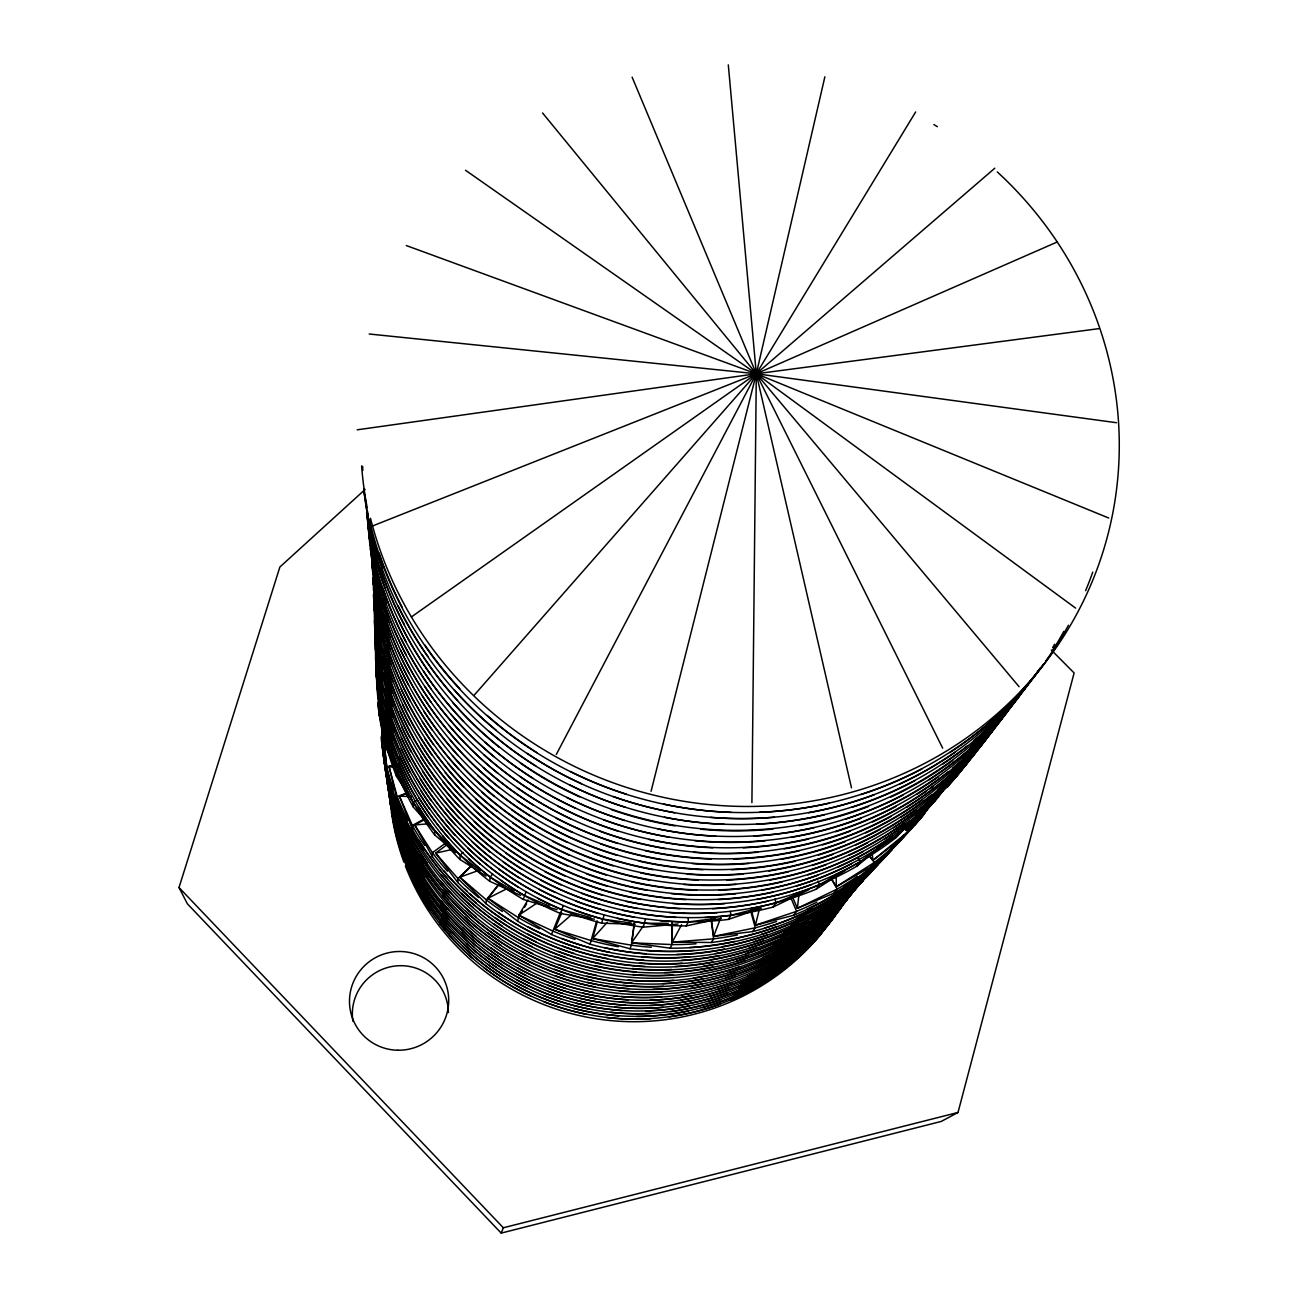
<?xml version="1.0" encoding="UTF-8"?>
<svg xmlns="http://www.w3.org/2000/svg" width="1298" height="1298" viewBox="0 0 1298 1298"><rect width="100%" height="100%" fill="white"/><g stroke="black" fill="none" stroke-linecap="round" stroke-linejoin="round"><path stroke-width="1.5" d="M672.007 922.7L671.975 944.571L670.092 948.173L631.574 942.786L634.3 922.748M672.315 924.419L672.283 942.153L711.401 942.494A295.798 289.211 17.6 0 0 881.212 861.093M751.915 802.635L756.312 373.759L728.308 64.9M385.328 765.398A269.822 264.824 17.2 0 1 381.628 741.71L382.164 720.406M826.777 912.802A280.076 274.478 17.3 0 1 457.821 882.543L457.983 878.6L435.609 853.159L446.885 844.82M381.904 720.877L381.628 741.71M486.117 876.036L459.963 859.487L460.141 855.155L463.013 852.397M805.068 925.75A282.218 276.49 17.4 0 1 486.004 903.7L486.377 899.887L498.675 884.36M520.628 895.425L489.735 881.31L490.157 877.124L492.64 873.976M799.016 894.257L797.361 908.324L833.965 893.202A303.083 296.009 17.8 0 0 869.141 869.352M645.463 919.276L643.208 927.178A305.598 298.329 17.8 0 1 384.338 699.817M634.365 923.689L631.477 945.187L629.919 948.757L592.667 938.551L597.437 921.126M830.72 907.675A284.408 278.535 17.4 0 1 517.756 921.337L518.389 917.637L522.461 910.774M556.988 909.72L523.256 899.417L526.031 891.872M824.879 76.793L756.312 373.759L651.077 791.261M527.978 899.903L518.811 915.171L551.52 934.495L560.379 912.429M759.768 907.643L755.404 925.231L793.613 915.268A300.617 293.705 17.7 0 0 887.394 854.279M594.419 919.195L560.541 913.532L563.105 905.923M365.144 489.427L279.881 567.015L179.01 887.54L187.383 903.814L501.19 1233.1L941.228 1121.44L958.005 1112.467L1074.111 672.964L1051.315 649.99M604.024 915.398L601.607 923.17L635.274 924.322M596.642 921.109L590.038 944.198L554.717 929.287L561.742 912.802M720.779 917.735L713.624 936.377L752.645 931.591A298.199 291.45 17.7 0 0 856.631 881.456M501.19 1233.1L503.332 1227.778L958.005 1112.467M556.307 754.446L756.312 373.759L915.658 111.969M681.58 924.663L672.283 942.153L713.64 938.827A298.199 291.45 17.6 0 0 737.507 934.917M377.442 658.67A308.145 300.698 17.8 0 0 686.139 925.928L688.264 921.953L688.232 917.913M952.927 780.52A330.146 321.044 18.1 0 0 968.162 761.764L972.088 754.755M524.506 907.351L526.55 903.911M966.475 762.283L969.509 757.188M711.401 942.494L713.64 938.827L711.012 918.952M384.289 688.654A310.725 303.099 17.9 0 0 728.405 919.406L730.92 915.35L730.385 911.423M752.645 931.591L755.241 927.794A300.617 293.705 17.7 0 0 776.561 921.434M376.809 643.873A313.37 305.549 17.9 0 0 773.121 907.042L776.026 902.84L805.198 890.817M643.143 926.253L631.574 942.786L671.975 944.571A295.798 289.211 17.6 0 0 696.036 943.808M793.613 915.268L796.566 911.326A303.083 296.009 17.7 0 0 816.929 902.142M947.459 784.008L931.007 805.214A324.354 315.706 18 0 1 908.989 825.431M383.218 673.045A316.047 308.015 17.9 0 0 816.199 889.162L819.509 884.765L845.193 869.887M931.007 805.214L948.822 781.948M499.016 884.392L488.048 898.248L517.756 921.337M833.965 893.202L837.275 889.049A305.598 298.345 17.8 0 0 857.426 876.312M376.436 631.445A318.773 310.547 18 0 0 856.648 866.334L860.347 861.726L880.79 845.955M831.255 878.259L836.269 886.745L870.666 866.869L874.317 862.456A308.145 300.698 17.8 0 0 895.588 844.398M381.969 656.593A321.531 313.094 18 0 0 895.312 838.184L916.193 816.296M869.319 855.593L873.002 860.282L904.56 835.961L908.519 831.255A310.741 303.115 17.9 0 0 924.679 813.538M938.519 796.826L906.036 830.136L938.519 796.826A313.37 305.549 17.9 0 0 943.273 790.401M968.162 761.764L963.44 767.378A327.226 318.334 18 0 1 947.005 787.464M474.451 694.868L756.312 373.759L994.836 168.188M607.334 922.197L592.667 938.551L631.477 945.187A293.445 287.02 17.6 0 0 651.288 947.248M895.312 838.184L920.444 812.207M472.115 864.922L457.983 878.6A282.218 276.49 17.4 0 0 478.767 897.681M471.45 865.977L459.833 877.205L486.004 903.7M571.104 915.074L554.717 929.287L591.255 940.612A291.141 284.846 17.5 0 0 618.319 946.745M856.648 866.334L887.248 841.282M445.49 843.181L432.412 852.705L432.445 856.81A277.967 272.499 17.3 0 0 849.947 894.111M411.385 616.939L756.312 373.759L1057.286 241.963M537.145 902.937L518.811 915.171L552.429 930.877A288.854 282.704 17.5 0 0 575.046 939.46M816.199 889.162L845.647 870.228M416.544 800.428L413.105 802.326L413.299 806.999L433.467 829.763M425.225 819.281L414.727 824.993L432.445 856.81M424.722 818.714L412.358 825.414L412.553 829.682A275.89 270.536 17.3 0 0 823.727 917.199M507.421 888.432L488.048 898.248L518.389 917.637A286.615 280.611 17.4 0 0 539.579 928.897M773.121 907.042L808.93 889.665M371.439 526.404L756.312 373.759L1098.822 328.654M399.979 770.152L396.231 771.612L396.555 776.464L412.569 801.207M408.367 792.429L397.204 796.712L397.512 801.158A273.829 268.605 17.2 0 0 841.136 903.408M408.627 792.624L399.411 796.161L412.553 829.682M478.686 870.423L459.833 877.205L486.377 899.887A284.392 278.535 17.4 0 0 502.407 911.488M728.405 919.406L761.601 908.065M759.427 907.902L730.92 915.35A313.37 305.549 17.9 0 1 704.749 917.524M394.478 764.993L386.788 766.842L387.161 771.466L383.397 736.453L386.788 766.842A273.829 268.589 17.2 0 0 393.456 789.606M394.738 765.203L389.027 766.583L397.512 801.158M452.888 849.281L435.609 853.159L457.821 882.543M686.139 925.928L721.185 918.367M357.177 429.816L756.312 373.759L1116.475 422.71M715.409 918.449L688.264 921.953A310.741 303.115 17.9 0 1 660.163 920.639M385.117 736.469L381.223 736.891A271.801 266.69 17.2 0 0 384.159 756.766M643.208 927.178L678.043 924.03M428.616 823.759L414.727 824.993L432.412 852.705A280.076 274.478 17.3 0 0 447.486 871.234M668.275 923.3L644.96 923.251A308.145 300.698 17.8 0 1 617.442 918.335M411.482 796.631L399.411 796.161L412.358 825.414A277.967 272.483 17.3 0 0 424.689 845.55M369.216 334.008L756.312 373.759L1108.703 518.016M631.136 922.975L602.986 919.227A305.598 298.345 17.8 0 1 574.689 910.174M394.852 767.556L389.027 766.583L397.204 796.712A275.874 270.519 17.3 0 0 407.848 820.45M590.687 917.54L561.563 909.557A303.083 296.009 17.7 0 1 537.907 898.411M406.306 245.549L756.312 373.759L1075.62 608.113M549.703 906.215L523.97 895.344A300.617 293.705 17.7 0 1 500.557 880.174M514.024 891.093L490.157 877.124A298.199 291.45 17.6 0 1 468.643 858.724M465.511 170.265L756.312 373.759L1019.092 686.723M480.211 870.747L460.141 855.155A295.798 289.211 17.6 0 1 442.699 835.896M384.63 730.742A291.141 284.846 17.5 0 0 434.684 834.922L455.841 852.786M932.548 797.183L935.42 799.99A327.226 318.351 18 0 1 911.65 821.666M905.631 828.416L908.519 831.255L873.002 860.282L872.013 852.397M418.605 807.031A293.445 287.02 17.6 0 0 434.652 830.444L453.716 849.655M179.01 887.54L503.332 1227.778M542.548 112.975L756.312 373.759L942.673 748.167M896.918 830.168L899.368 833.284A324.354 315.706 18 0 1 878.146 848.308M869.368 856.128L874.317 862.456L836.269 886.745L836.22 874.868M428.875 823.175L413.105 802.326A291.141 284.846 17.5 0 1 401.309 779.125M858.335 858.335L860.347 861.726A321.547 313.11 18 0 1 835.555 874.609M831.191 878.762L837.275 889.049L797.361 908.324L792.607 897.178M410.817 797.589L396.231 771.612A288.854 282.704 17.5 0 1 388.199 748.589M379.259 713.527A284.408 278.535 17.4 0 0 385.62 746.837L395.16 767.686M817.918 881.066L819.509 884.765A318.773 310.547 18 0 1 793.338 894.29M790.45 896.772L796.566 911.326L755.404 925.231L751.185 909.752M632.126 77.166L756.312 373.759L851.488 787.837M379.065 710.233A286.615 280.611 17.4 0 0 385.198 741.791L395.468 767.28M378.091 703.451A282.218 276.49 17.4 0 0 379.227 715.506L384.63 734.538M774.955 899.011L776.026 902.84A316.047 308.032 17.9 0 1 750.893 908.438M750.487 910.239L755.241 927.794L713.624 936.377L711.531 920.606M377.961 702.413A284.392 278.535 17.4 0 0 378.756 710.266L384.987 734.684M377.507 672.753A282.218 276.49 17.4 0 0 377.329 678.773L378.253 688.037M377.329 678.773L378.27 686.804M378.756 710.266L379.227 715.506M385.198 741.791L385.62 746.837M434.652 830.444L434.684 834.922M352.926 1021.364A48.14 47.669 -32.6 0 1 396.328 965.89A48.14 47.669 -32.6 0 1 448.362 1012.521M997.286 171.92A381.239 367.707 18.1 0 1 932.499 759.168A381.239 367.707 18.1 0 1 370.482 518.259M933.911 124.592A381.239 367.707 18.1 0 1 937.367 126.685M844.706 901.818A264.013 259.34 17.1 0 1 812.613 932.272M804.533 938.47A264.013 259.34 17.1 0 1 398.908 819.265M396.782 813.521A264.013 259.34 17.1 0 1 385.214 768.611M384.597 764.603A264.013 259.34 17.1 0 1 383.77 758.584M381.855 724.365A264.013 259.34 17.1 0 1 381.937 720.39M848.989 896.756A265.928 261.141 17.1 0 1 814.365 929.709M801.564 939.217A265.928 261.141 17.1 0 1 758.389 963.538M735.966 972.332A265.928 261.141 17.1 0 1 691.38 983.332M663.262 986.253A265.928 261.141 17.1 0 1 623.137 985.279M593.105 980.607A265.928 261.141 17.1 0 1 554.522 969.282M526.696 956.999A265.928 261.141 17.1 0 1 487.496 932.548M468.756 917.134A265.928 261.141 17.1 0 1 442.44 889.763M423.391 863.868A265.928 261.141 17.1 0 1 404.408 829M394.933 804.841A265.928 261.141 17.1 0 1 384.516 762.088M867.616 873.992A269.822 264.824 17.2 0 1 865.231 877.156M864.03 878.714A269.822 264.824 17.2 0 1 855.204 889.455M837.161 908.308A269.822 264.824 17.2 0 1 789.07 944.392M785.55 946.42A269.822 264.824 17.2 0 1 387.518 775.231M863.462 879.606A271.801 266.69 17.2 0 1 860.899 882.689M854.538 889.99A271.801 266.69 17.2 0 1 585.804 969.752A271.801 266.69 17.2 0 1 387.275 771.174M920.12 816.702A300.617 293.705 17.7 0 1 910.385 829.292M560.541 913.532A300.617 293.705 17.7 0 1 384.386 710.59M382.504 702.753A300.617 293.705 17.7 0 1 376.826 667.367M920.46 816.864A303.083 296.009 17.7 0 1 914.295 824.668M882.202 858.092A303.083 296.009 17.7 0 1 843.603 887.134M518.535 887.378A303.083 296.009 17.7 0 1 467.799 848.129M455.063 835.214A303.083 296.009 17.7 0 1 421.055 791.066M409.973 772.083A303.083 296.009 17.7 0 1 387.177 716.707M382.504 699.038A303.083 296.009 17.7 0 1 376.144 659.4M892.213 849.687A298.199 291.45 17.7 0 1 866.058 874.041M523.256 899.417A298.199 291.45 17.7 0 1 377.815 680.558M376.128 662.288A298.199 291.45 17.7 0 1 375.917 658.232M375.706 652.148A298.199 291.45 17.7 0 1 375.674 640.092M894.419 846.831A300.617 293.705 17.7 0 1 875.696 864.614M846.945 886.631A300.617 293.705 17.7 0 1 806.756 909.314M480.033 864.127A300.617 293.705 17.7 0 1 443.413 827.004M429.735 809.173A300.617 293.705 17.7 0 1 399.881 756.588M393.083 739.682A300.617 293.705 17.7 0 1 378.253 681.628M375.317 649.763A300.617 293.705 17.7 0 1 375.268 629.903M862.083 880.433A265.928 261.141 17.1 0 1 841.331 905.16M832.667 913.841A265.928 261.141 17.1 0 1 389.643 787.967M385.36 768.546A265.928 261.141 17.1 0 1 382.229 745.084M862.748 879.947A267.859 262.959 17.2 0 1 850.141 895.247M827.491 917.751A267.859 262.959 17.2 0 1 794.052 942.721M769.454 956.464A267.859 262.959 17.2 0 1 728.405 972.543M702.802 978.838A267.859 262.959 17.2 0 1 662.759 983.576M632.191 983.186A267.859 262.959 17.2 0 1 586.826 976.145M565.798 970.141A267.859 262.959 17.2 0 1 521.796 951.223M499.081 937.513A267.859 262.959 17.2 0 1 465.836 911.18M448.735 893.787A267.859 262.959 17.2 0 1 419.887 855.155M409.048 835.766A267.859 262.959 17.2 0 1 391.444 791.277M385.344 765.966A267.859 262.959 17.2 0 1 382.196 744.403M852.04 892.456A273.829 268.589 17.2 0 1 830.282 912.705M807.94 929.4A273.829 268.589 17.2 0 1 769.844 950.671M745.604 960.374A273.829 268.589 17.2 0 1 701.066 971.699M672.948 974.928A273.829 268.589 17.2 0 1 632.775 974.538M600.617 970.012A273.829 268.589 17.2 0 1 554.214 956.415M531.904 946.567A273.829 268.589 17.2 0 1 493.921 923.868M473.202 907.594A273.829 268.589 17.2 0 1 441.028 874.641M423.132 850.336A273.829 268.589 17.2 0 1 403.029 813.765M884.863 855.431A282.218 276.49 17.4 0 1 882.397 858.611M859.341 884.311A282.218 276.49 17.4 0 1 808.508 923.705M885.917 854.392A284.392 278.535 17.4 0 1 882.202 859.016M853.143 889.244A284.392 278.535 17.4 0 1 816.539 916.891M795.528 928.962A284.392 278.535 17.4 0 1 748.995 948.027M719.368 955.49A284.392 278.535 17.4 0 1 681.693 960.293M643.84 960.114A284.392 278.535 17.4 0 1 602.661 954.225M579.427 948.157A284.392 278.535 17.4 0 1 528.091 926.902M869.822 873.278A280.076 274.478 17.3 0 1 865.782 877.773M863.04 880.709A280.076 274.478 17.3 0 1 834.857 906.604M377.799 684.192A280.076 274.478 17.3 0 1 377.896 680.217M860.963 882.916A273.829 268.605 17.2 0 0 863.592 879.849A282.218 276.49 17.4 0 1 843.197 898.557M825.82 911.991A282.218 276.49 17.4 0 1 781.088 937.886M756.848 947.735A282.218 276.49 17.4 0 1 710.282 959.806M682.099 963.181A282.218 276.49 17.4 0 1 639.784 962.986M607.513 958.589A282.218 276.49 17.4 0 1 562.748 946.08M540.163 936.637A282.218 276.49 17.4 0 1 498.189 912.429M910.239 827.783A295.798 289.211 17.6 0 1 902.905 837.21M489.735 881.31A295.798 289.211 17.6 0 1 384.224 719.903M382.375 711.985A295.798 289.211 17.6 0 1 376.323 668.21M376.031 662.175A295.798 289.211 17.6 0 1 375.901 658.135M914.068 823.208A298.199 291.45 17.6 0 1 909.2 829.568M875.89 865.182A298.199 291.45 17.6 0 1 835.896 895.458M813.197 908.373A298.199 291.45 17.6 0 1 764.993 927.908M448.848 838.297A298.199 291.45 17.6 0 1 418.978 797.994M408.967 780.487A298.199 291.45 17.6 0 1 387.21 727.026M382.634 709.633A298.199 291.45 17.6 0 1 376.258 668.389M375.836 662.337A298.199 291.45 17.6 0 1 375.609 658.281M878.308 864.452A288.854 282.721 17.5 0 1 850.287 890.623M842.256 896.918A288.854 282.721 17.5 0 1 590.038 944.198M413.299 806.999A288.854 282.721 17.5 0 1 379 705.382M376.696 679.114A288.854 282.721 17.5 0 1 376.631 659.076M877.61 864.679A291.141 284.846 17.5 0 1 855.707 884.895M834.922 900.601A291.141 284.846 17.5 0 1 791.472 925.133M767.069 934.917A291.141 284.846 17.5 0 1 722.305 946.68M694.041 950.363A291.141 284.846 17.5 0 1 645.998 950.331M392.969 758.632A291.141 284.846 17.5 0 1 378.919 702.77M376.388 677.004A291.141 284.846 17.5 0 1 376.209 651.255M876.767 864.436A277.967 272.499 17.3 0 1 870.536 872.159M847.14 895.831A280.076 274.478 17.3 0 1 808.93 924.565M784.576 938.097A280.076 274.478 17.3 0 1 745.993 953.608M712.943 961.932A280.076 274.478 17.3 0 1 675.333 966.442M645.09 966.41A280.076 274.478 17.3 0 1 595.474 959.303M574.024 953.397A280.076 274.478 17.3 0 1 527.751 934.057M505.084 920.785A280.076 274.478 17.3 0 1 470.168 894.046M467.199 891.337A280.076 274.478 17.3 0 1 464.262 888.595M855.885 888.059A262.147 257.572 17.1 0 1 839.433 907.983M828.205 919.519A262.147 257.572 17.1 0 1 572.661 981.677A262.147 257.572 17.1 0 1 389.822 792.461M386.836 778.67A262.147 257.572 17.1 0 1 383.364 752.986M858.887 884.441A264.013 259.34 17.1 0 1 845.014 901.526M823.565 923.024A264.013 259.34 17.1 0 1 786.28 950.688M768.448 960.65A264.013 259.34 17.1 0 1 725.647 977.865M702.396 983.803A264.013 259.34 17.1 0 1 652.991 989.287M628.881 988.622A264.013 259.34 17.1 0 1 587.459 982.326M564.176 975.788A264.013 259.34 17.1 0 1 521.958 957.713M501.19 945.398A264.013 259.34 17.1 0 1 465.187 917.102M448.394 899.903A264.013 259.34 17.1 0 1 420.098 861.726M407.734 839.011A264.013 259.34 17.1 0 1 391.525 796.031M386.853 776.253A264.013 259.34 17.1 0 1 383.543 754.365M391.655 812.094A246.377 242.661 17.1 0 0 571.801 1007.865A246.377 242.661 17.1 0 0 825.301 928.07A248.032 244.219 17.1 0 1 790.45 961.412M775.604 972.153A248.032 244.219 17.1 0 1 733.516 994.69M720.52 999.687A248.032 244.219 17.1 0 1 670.547 1011.645M650.655 1013.478A248.032 244.219 17.1 0 1 610.985 1012.391M589.195 1009.081A248.032 244.219 17.1 0 1 543.44 995.485M526.956 988.119A248.032 244.219 17.1 0 1 487.934 964.365M473.851 953.138A248.032 244.219 17.1 0 1 440.947 918.903M431.455 906.118A248.032 244.219 17.1 0 1 408.14 864.273M400.125 843.343A248.032 244.219 17.1 0 1 392.061 812.159M391.006 806.188A248.032 244.219 17.1 0 1 390.39 802.18M836.918 912.932A248.032 244.219 17.1 0 1 817.772 936.085M809.238 944.733A248.032 244.219 17.1 0 1 568.556 1004.052A248.032 244.219 17.1 0 1 395.095 826.777M390.909 806.934A248.032 244.219 17.1 0 1 388.783 791.001M840.796 908.048A249.719 245.809 17.1 0 1 820.352 932.986M804.273 948.643A249.719 245.809 17.1 0 1 765.463 976.826M753.229 983.543A249.719 245.809 17.1 0 1 707.086 1001.683M689.53 1005.95A249.719 245.809 17.1 0 1 645.966 1010.996M621.791 1010.525A249.719 245.809 17.1 0 1 576.344 1003.257M560.817 998.779A249.719 245.809 17.1 0 1 516.701 979.714M496.096 967.059A249.719 245.809 17.1 0 1 466.469 943.403M449.627 926.155A249.719 245.809 17.1 0 1 421.542 887.637M412.083 870.066A249.719 245.809 17.1 0 1 397.123 831.434M389.903 798.578A249.719 245.809 17.1 0 1 387.924 780.909M836.934 912.543A253.142 249.054 17.1 0 1 795.739 952.927M792.526 955.377A253.142 249.054 17.1 0 1 401.406 840.569M400.011 836.788A253.142 249.054 17.1 0 1 388.719 792.348M835.847 913.873A254.895 250.709 17.1 0 1 798.221 949.893M790.093 955.928A254.895 250.709 17.1 0 1 786.766 958.265M783.408 960.536A254.895 250.709 17.1 0 1 740.687 983.332M729.249 987.762A254.895 250.709 17.1 0 1 680.752 1000.044M662.921 1002.105A254.895 250.709 17.1 0 1 619.373 1001.926M595.604 998.697A254.895 250.709 17.1 0 1 547.886 985.117M525.966 975.333A254.895 250.709 17.1 0 1 490.433 953.722M476.269 942.689A254.895 250.709 17.1 0 1 440.395 905.955M427.529 888.335A254.895 250.709 17.1 0 1 407.329 851.78M398.437 829.081A254.895 250.709 17.1 0 1 390.958 802.002M390.146 798.075A254.895 250.709 17.1 0 1 389.043 792.153M840.277 908.34A251.406 247.431 17.1 0 1 819.736 932.516M811.218 940.904A251.406 247.431 17.1 0 1 394.024 819.2M389.871 799.698A251.406 247.431 17.1 0 1 387.323 780.163M842.937 905.177A253.142 249.054 17.1 0 1 825.139 926.447M810.844 940.515A253.142 249.054 17.1 0 1 770.704 970.19M758.356 977.07A253.142 249.054 17.1 0 1 709.73 996.264M691.931 1000.547A253.142 249.054 17.1 0 1 649.795 1005.512M625.279 1005.171A253.142 249.054 17.1 0 1 579.865 998.243M562.651 993.376A253.142 249.054 17.1 0 1 515.663 972.965M502.034 964.771A253.142 249.054 17.1 0 1 461.488 932.435M448.865 919.13A253.142 249.054 17.1 0 1 421.509 881.764M411.807 864.014A253.142 249.054 17.1 0 1 395.29 821.082M389.546 795.625A253.142 249.054 17.1 0 1 386.982 775.961M846.685 899.855A258.464 254.083 17.1 0 1 827.134 922.018M822.883 926.188A258.464 254.083 17.1 0 1 571.801 987.372A258.464 254.083 17.1 0 1 391.379 802.132M387.988 786.588A258.464 254.083 17.1 0 1 384.76 763.078M851.975 893.267A260.281 255.803 17.1 0 1 574.641 985.02A260.281 255.803 17.1 0 1 384.776 762.672M936.653 798.676A310.725 303.099 17.9 0 1 934.284 801.856M382.375 680.769A310.725 303.099 17.9 0 1 375.365 633.229M676.193 917.443A313.37 305.549 17.9 0 1 622.569 910.304M599.368 904.268A313.37 305.549 17.9 0 1 540.714 880.141M521.699 869.173A313.37 305.549 17.9 0 1 471.093 830.055M459.573 818.551A313.37 305.549 17.9 0 1 422.418 771.126M411.174 752.013A313.37 305.549 17.9 0 1 387.356 695.128M381.288 671.975A313.37 305.549 17.9 0 1 374.489 620.687M374.976 623.64A313.37 305.549 17.9 0 1 374.781 619.6M374.587 613.565A313.37 305.549 17.9 0 1 374.522 603.554M717.145 912.689A316.047 308.032 17.9 0 1 669.379 912.575M637.448 908.519A316.047 308.032 17.9 0 1 581.52 893.316M561.012 884.895A316.047 308.032 17.9 0 1 505.636 853.013M492.802 843.327A316.047 308.032 17.9 0 1 446.788 798.513M431.78 779.141A316.047 308.032 17.9 0 1 401.553 726.783M393.067 706.209A316.047 308.032 17.9 0 1 376.939 642.38M374.149 610.579A316.047 308.032 17.9 0 1 374.051 592.748M374.165 603.375A318.773 310.547 18 0 1 374.067 585.495M811.331 884.684A321.547 313.11 18 0 1 757.01 899.465M724.69 903.635A321.547 313.11 18 0 1 672.64 903.554M640.904 899.417A321.547 313.11 18 0 1 581.569 882.883M564.906 875.988A321.547 313.11 18 0 1 510.763 845.404M492.769 831.921A321.547 313.11 18 0 1 442.829 781.867M430.66 765.642A321.547 313.11 18 0 1 400.141 711.645M392.613 693.035A321.547 313.11 18 0 1 376.728 630.828M373.775 600.503A321.547 313.11 18 0 1 373.548 594.452A324.354 315.706 18 0 0 379.714 642.234M373.467 590.428A321.547 313.11 18 0 1 373.516 578.437M382.277 669.135A316.047 308.015 17.9 0 1 374.911 619.584M768.108 901.12A318.773 310.547 18 0 1 712.586 908.73M680.184 908.714A318.773 310.547 18 0 1 626.317 901.461M602.694 895.312A318.773 310.547 18 0 1 544.836 871.688M525.414 860.639A318.773 310.547 18 0 1 474.257 821.666M459.93 807.437A318.773 310.547 18 0 1 420.925 756.929M409.941 737.864A318.773 310.547 18 0 1 387.064 682.456M380.898 658.897A318.773 310.547 18 0 1 374.846 619.324M928.492 807.632A305.598 298.329 17.8 0 1 914.782 824.944M896.723 844.235A305.598 298.329 17.8 0 1 870.666 866.869M382.472 692.061A305.598 298.329 17.8 0 1 376.891 658.881M933.797 801.109A308.145 300.698 17.8 0 1 919.081 819.833M597.956 913.305A308.145 300.698 17.8 0 1 538.8 889.26M519.638 878.211A308.145 300.698 17.8 0 1 472.245 841.964M455.322 824.976A308.145 300.698 17.8 0 1 420.179 778.865M410.022 761.261A308.145 300.698 17.8 0 1 387.129 705.641M381.141 682.261A308.145 300.698 17.8 0 1 374.96 635.03M381.077 652.699A321.531 313.094 18 0 1 375.544 619.519M851.894 863.559A324.354 315.706 18 0 1 796.469 886.08M773.251 892.164A324.354 315.706 18 0 1 718.054 899.611M685.847 899.628A324.354 315.706 18 0 1 630.293 892.213M606.815 886.128A324.354 315.706 18 0 1 545.614 861.012M526.355 849.93A324.354 315.706 18 0 1 474.111 809.757M461.309 797.004A324.354 315.706 18 0 1 420.844 744.646M409.697 725.225A324.354 315.706 18 0 1 386.723 669.541M905.89 827.978A324.354 315.706 18 0 1 580.677 876.75A324.354 315.706 18 0 1 376.193 620.379M373.37 584.587A324.354 315.706 18 0 1 373.305 578.665M892.245 836.431A327.226 318.351 18 0 1 838.281 866.983M817.805 875.258A327.226 318.351 18 0 1 761.829 890.282M735.739 893.803A327.226 318.351 18 0 1 671.261 893.624M647.021 890.314A327.226 318.351 18 0 1 586.534 873.862M567.648 866.107A327.226 318.351 18 0 1 508.118 831.84M488.875 816.864A327.226 318.351 18 0 1 445.182 772.553M431.763 754.901A327.226 318.351 18 0 1 402.461 704.457M392.969 681.856A327.226 318.351 18 0 1 376.534 619.503M372.915 581.374A327.226 318.351 18 0 1 372.802 577.383M372.737 571.412A327.226 318.351 18 0 1 372.753 567.453M923.154 815.322A308.145 300.698 17.8 0 1 904.56 835.961M375.284 634.803A308.145 300.698 17.8 0 1 375.073 610.969M634.041 917.167A310.741 303.115 17.9 0 1 575.825 901.136M555.252 892.456A310.741 303.115 17.9 0 1 503.202 862.034M490.303 852.251A310.741 303.115 17.9 0 1 445.993 808.897M432.412 791.472A310.741 303.115 17.9 0 1 401.212 737.67M392.742 716.918A310.741 303.115 17.9 0 1 377.199 654.468M374.992 632.402A310.741 303.115 17.9 0 1 374.603 602.532M935.972 799.26A327.226 318.334 18 0 1 616.826 883.24A327.226 318.334 18 0 1 382.942 649.292M381.012 641.39A327.226 318.334 18 0 1 373.759 593.819M930.195 803.868A330.146 321.044 18.1 0 1 884.084 839.368M863.235 851.553A330.146 321.044 18.1 0 1 807.778 874.901M782.272 881.877A330.146 321.044 18.1 0 1 718.719 890.233M696.669 890.266A330.146 321.044 18.1 0 1 631.477 881.877M606.231 875.047A330.146 321.044 18.1 0 1 547.35 850.401M528.205 839.352A330.146 321.044 18.1 0 1 475.571 798.935M463.921 787.448A330.146 321.044 18.1 0 1 424.9 738.546M408.562 710.606A330.146 321.044 18.1 0 1 387.161 658.995M379.892 631.931A330.146 321.044 18.1 0 1 373.889 594.679M904.414 836.529A303.083 296.009 17.8 0 1 873.895 865.539M601.607 923.17A303.083 296.009 17.8 0 1 377.637 669.914M375.495 643.824A303.083 296.009 17.8 0 1 375.382 625.912M908.308 831.904A305.598 298.345 17.8 0 1 884.181 855.512M554.408 901.769A305.598 298.345 17.8 0 1 499.113 869.352M487.805 860.639A305.598 298.345 17.8 0 1 446.025 819.784M431.098 800.623A305.598 298.345 17.8 0 1 401.131 748.703M394.203 732.023A305.598 298.345 17.8 0 1 377.978 669.963M375.154 641.634A305.598 298.345 17.8 0 1 374.911 617.54M969.071 760.596A336.133 326.544 18.1 0 1 618.578 867.048A336.133 326.544 18.1 0 1 374.619 592.715M975.269 753.197A339.232 329.384 18.1 0 1 936.247 793.484M915.885 809.774A339.232 329.384 18.1 0 1 855.382 845.193M832.813 854.409A339.232 329.384 18.1 0 1 768.887 871.023M742.975 874.122A339.232 329.384 18.1 0 1 687.096 874.154M653.072 869.709A339.232 329.384 18.1 0 1 593.137 853.257M567.048 842.305A339.232 329.384 18.1 0 1 511.785 809.903M494.197 796.42A339.232 329.384 18.1 0 1 452.418 755.793M432.218 730.093A339.232 329.384 18.1 0 1 400.92 676.063M390.195 649.909A339.232 329.384 18.1 0 1 375.09 592.115M958.557 773.705A330.146 321.028 18.1 0 1 916.128 815.907M909.882 820.904A330.146 321.028 18.1 0 1 580.271 865.377A330.146 321.028 18.1 0 1 375.252 604.917M372.461 566.512A330.146 321.028 18.1 0 1 372.445 562.505M967.935 762.38A333.115 323.77 18.1 0 1 922.034 809.384M904.495 822.997A333.115 323.77 18.1 0 1 848.795 855.382M826.145 864.728A333.115 323.77 18.1 0 1 769.86 880.076M735.901 884.457A333.115 323.77 18.1 0 1 683.803 884.49M649.633 880.141A333.115 323.77 18.1 0 1 589.47 863.624M568.832 855.09A333.115 323.77 18.1 0 1 512.953 823.208M496.761 811.072A333.115 323.77 18.1 0 1 448.151 763.597M433.386 744.565A333.115 323.77 18.1 0 1 401.179 689.206M391.169 664.771A333.115 323.77 18.1 0 1 376.339 608.648M984.955 740.282A339.216 329.368 18.1 0 1 967.27 762.267M954.76 775.701A339.216 329.368 18.1 0 1 623.511 862.667A339.216 329.368 18.1 0 1 380.947 619.617M378.172 607.902A339.216 329.368 18.1 0 1 373.159 578.535M992.435 730.936A342.364 332.272 18.1 0 1 971.261 757.48M948.708 780.487A342.364 332.272 18.1 0 1 900.942 817.237M879.817 829.568A342.364 332.272 18.1 0 1 818.535 855.025M795.171 861.255A342.364 332.272 18.1 0 1 731.472 869.741M703.013 869.725A342.364 332.272 18.1 0 1 638.924 861.109M617.215 855.382A342.364 332.272 18.1 0 1 553.483 829.406M530.509 816.182A342.364 332.272 18.1 0 1 477.794 775.636M457.886 755.468A342.364 332.272 18.1 0 1 423.765 711.158M408.562 685.214A342.364 332.272 18.1 0 1 384.24 626.058M377.183 598.589A342.364 332.272 18.1 0 1 371.682 563.04M978.238 748.378A333.115 323.77 18.1 0 1 957.226 774.906M944.895 788.081A333.115 323.77 18.1 0 1 618.919 872.791A333.115 323.77 18.1 0 1 381.547 632.726M379.681 624.873A333.115 323.77 18.1 0 1 374.505 595.36M981.921 744.273A336.15 326.561 18.1 0 1 961.98 769.26M940.839 791.05A336.15 326.561 18.1 0 1 893.576 827.799M867.567 842.808A336.15 326.561 18.1 0 1 812.142 865.474M788.681 871.769A336.15 326.561 18.1 0 1 726.75 880.109M698.178 880.125A336.15 326.561 18.1 0 1 640.466 872.84M613.289 865.896A336.15 326.561 18.1 0 1 552.559 841.218M533.381 830.412A336.15 326.561 18.1 0 1 481.996 792.315M458.875 769.454A336.15 326.561 18.1 0 1 422.256 721.688M410.071 700.806A336.15 326.561 18.1 0 1 386.609 645.349M378.286 613.857A336.15 326.561 18.1 0 1 372.802 578.129M1005.82 713.316A355.538 344.311 18.1 0 1 998.194 722.84M990.244 732.072A355.538 344.311 18.1 0 1 952.797 768.01M948.108 771.807A355.538 344.311 18.1 0 1 595.425 822.997A355.538 344.311 18.1 0 1 370.628 547.853M1008.351 710.558A358.994 347.475 18.1 0 1 962.499 758M938.503 776.707A358.994 347.475 18.1 0 1 881.277 809.757M860.882 818.357A358.994 347.475 18.1 0 1 791.212 837.388M765.009 840.812A358.994 347.475 18.1 0 1 694.884 840.682M669.038 837.226A358.994 347.475 18.1 0 1 603.602 819.865M575.76 808.362A358.994 347.475 18.1 0 1 519.946 776.464M493.954 756.669A358.994 347.475 18.1 0 1 450.909 714.208M430.968 688.703A358.994 347.475 18.1 0 1 401.098 638.502M386.041 602.759A358.994 347.475 18.1 0 1 371.455 548.34M982.245 743.916A342.364 332.256 18.1 0 1 937.724 789.768M931.493 794.911A342.364 332.256 18.1 0 1 589.925 845.679A342.364 332.256 18.1 0 1 373.483 577.918M986.107 739.406A345.576 335.192 18.1 0 1 942.965 783.651M922.537 799.682A345.576 335.192 18.1 0 1 865.734 832.91M845.241 841.558A345.576 335.192 18.1 0 1 781.12 859.341M748.686 863.511A345.576 335.192 18.1 0 1 692.369 863.576M660.422 859.584A345.576 335.192 18.1 0 1 600.503 843.878M572.499 832.489A345.576 335.192 18.1 0 1 517.026 800.85M499.308 787.659A345.576 335.192 18.1 0 1 450.341 740.298M430.449 714.549A345.576 335.192 18.1 0 1 401.277 664.235M390.357 638.275A345.576 335.192 18.1 0 1 374.149 578.275M1018.119 696.961A358.994 347.458 18.1 0 1 1002.202 717.437M984.63 736.793A358.994 347.458 18.1 0 1 635.89 829.844A358.994 347.458 18.1 0 1 377.475 576.134M374.051 562.342A358.994 347.458 18.1 0 1 367.723 524.798M1024.917 688.589A362.515 350.687 18.1 0 1 1006.469 712.326M979.844 740.298A362.515 350.687 18.1 0 1 929.141 779.806M902.986 795.041A362.515 350.687 18.1 0 1 845.452 819.184M813.927 827.767A362.515 350.687 18.1 0 1 754.041 836.09M715.701 836.236A362.515 350.687 18.1 0 1 657.972 828.951M624.565 820.433A362.515 350.687 18.1 0 1 566.658 797.378M533.154 778.476A362.515 350.687 18.1 0 1 485.225 742.31M463.532 721.331A362.515 350.687 18.1 0 1 423.57 671.212M405.933 641.536A362.515 350.687 18.1 0 1 382.991 588.221M372.834 551.488A362.515 350.687 18.1 0 1 366.604 512.223M1006.031 712.91A352.147 341.212 18.1 0 1 984.647 739.308M974.96 749.627A352.147 341.212 18.1 0 1 632.012 841.169A352.147 341.212 18.1 0 1 378.789 590.833M375.43 576.993A352.147 341.212 18.1 0 1 368.762 533.316M1015.036 701.455A355.538 344.311 18.1 0 1 988.589 734.49M968.47 754.819A355.538 344.311 18.1 0 1 917.329 794.068M896.334 806.253A355.538 344.311 18.1 0 1 835.555 831.726M808.476 839.06A355.538 344.311 18.1 0 1 743.17 847.789M712.845 847.789A355.538 344.311 18.1 0 1 649.049 839.449M617.67 831.028A355.538 344.311 18.1 0 1 558.205 806.285M531.856 791.066A355.538 344.311 18.1 0 1 483.927 754.771M459.573 730.725A355.538 344.311 18.1 0 1 424.868 686.528M406.209 655.003A355.538 344.311 18.1 0 1 383.007 599.481M374.262 566.447A355.538 344.311 18.1 0 1 368.892 533.04M991.007 732.51A348.821 338.178 18.1 0 1 988.427 735.674M985.799 738.789A348.821 338.178 18.1 0 1 623.657 844.933A348.821 338.178 18.1 0 1 372.088 562.569M993.295 729.865A352.147 341.228 18.1 0 1 950.834 772.537M933.213 786.361A352.147 341.228 18.1 0 1 929.92 788.762M926.594 791.115A352.147 341.228 18.1 0 1 872.532 821.926M850.174 831.207A352.147 341.228 18.1 0 1 784.122 848.876M757.837 852.234A352.147 341.228 18.1 0 1 693.619 852.299M665.728 848.746A352.147 341.228 18.1 0 1 600.195 831.353M570.536 818.908A352.147 341.228 18.1 0 1 517.188 787.886M497.994 773.43A352.147 341.228 18.1 0 1 449.4 725.923M430.806 701.845A352.147 341.228 18.1 0 1 400.563 650.071M388.897 622.342A352.147 341.228 18.1 0 1 372.753 562.586M996.134 725.777A345.56 335.192 18.1 0 1 980.006 746.22M964.949 762.672A345.56 335.192 18.1 0 1 625.831 851.553A345.56 335.192 18.1 0 1 378.951 601.396M377.118 593.608A345.56 335.192 18.1 0 1 371.991 564.403M1004.944 714.533A348.821 338.178 18.1 0 1 980.25 745.717M960.666 765.836A348.821 338.178 18.1 0 1 906.718 807.291M890.931 816.491A348.821 338.178 18.1 0 1 822.494 844.901M799.146 850.904A348.821 338.178 18.1 0 1 733.581 859.065M711.272 859.033A348.821 338.178 18.1 0 1 645.317 850.742M617.767 843.473A348.821 338.178 18.1 0 1 556.177 818.162M533.235 805.052A348.821 338.178 18.1 0 1 483.408 767.653M459.021 743.527A348.821 338.178 18.1 0 1 422.175 695.614M408.756 672.705A348.821 338.178 18.1 0 1 384.419 615.236M375.69 582.072A348.821 338.178 18.1 0 1 370.417 548.486M869.936 872.045A273.829 268.605 17.2 0 1 866.172 876.75M870.731 871.234A275.874 270.519 17.3 0 1 865.701 877.302M840.617 902.986A275.874 270.519 17.3 0 1 800.639 932.629M781.25 943.354A275.874 270.519 17.3 0 1 736.469 961.088M712.829 967.01A275.874 270.519 17.3 0 1 664.641 972.526M636.069 971.845A275.874 270.519 17.3 0 1 594.549 965.566M565.814 957.372A275.874 270.519 17.3 0 1 524.197 939.2M502.001 925.928A275.874 270.519 17.3 0 1 461.536 893.332M447.469 878.616A275.874 270.519 17.3 0 1 418.702 839.855M857.637 886.599A275.89 270.536 17.3 0 1 826.907 914.749M863.527 879.849A277.967 272.483 17.3 0 1 860.817 882.786M856.696 887.118A277.967 272.483 17.3 0 1 834.598 907.351M811.802 924.127A277.967 272.483 17.3 0 1 772.975 945.415M748.281 955.085A277.967 272.483 17.3 0 1 703.63 966.15M671.845 969.444A277.967 272.483 17.3 0 1 632.175 968.503M600.455 963.668A277.967 272.483 17.3 0 1 558.448 951.369M536.301 941.877A277.967 272.483 17.3 0 1 495.171 917.702M476.188 902.986A277.967 272.483 17.3 0 1 443.916 870.893M887.053 855.171A293.462 287.02 17.6 0 1 859.568 881.245M853.289 886.307A293.462 287.02 17.6 0 1 670.092 948.173M459.963 859.487A293.462 287.02 17.6 0 1 378.172 691.672M376.404 671.683A293.462 287.02 17.6 0 1 376.225 667.691M376.063 661.72A293.462 287.02 17.6 0 1 376.16 647.897M889.308 852.332A295.798 289.211 17.6 0 1 864.549 875.825M840.179 894.225A295.798 289.211 17.6 0 1 796.534 918.53M776.123 926.804A295.798 289.211 17.6 0 1 724.073 940.466M428.097 816.734A295.798 289.211 17.6 0 1 398.762 764.003M392.759 748.8A295.798 289.211 17.6 0 1 378.789 694.073M375.722 661.866A295.798 289.211 17.6 0 1 375.739 639.914M886.518 854.749A286.615 280.611 17.4 0 1 882.672 859.357M863.284 879.801A286.615 280.611 17.4 0 1 811.899 918.562M808.378 920.606A286.615 280.611 17.4 0 1 551.52 934.495M396.555 776.464A286.615 280.611 17.4 0 1 385.344 741.904M382.602 730.076A286.615 280.611 17.4 0 1 378.481 704.343M856.08 885.333A288.854 282.704 17.5 0 1 822.413 910.239M798.059 923.965A288.854 282.704 17.5 0 1 753.749 941.731M724.446 949.081A288.854 282.704 17.5 0 1 676.631 954.436M646.242 953.738A288.854 282.704 17.5 0 1 604.43 947.572M382.586 726.848A288.854 282.704 17.5 0 1 376.68 682.91M872.532 870.212A291.141 284.846 17.5 0 1 629.919 948.757M382.391 720.99A291.141 284.846 17.5 0 1 377.183 685.506M903.83 834.695A293.445 287.02 17.6 0 1 898.946 840.909M871.639 870.212A293.445 287.02 17.6 0 1 830.493 902.078M805.847 916.177A293.445 287.02 17.6 0 1 761.553 934.284M734.571 941.423A293.445 287.02 17.6 0 1 689.368 947.508M408.529 789.33A293.445 287.02 17.6 0 1 387.388 737.15M382.375 717.599A293.445 287.02 17.6 0 1 375.982 668.178M844.901 901.948A262.131 257.556 17.1 0 1 808.8 936.458M795.771 946.047A262.131 257.556 17.1 0 1 755.468 968.779M734.684 977.118A262.131 257.556 17.1 0 1 690.163 988.524M662.467 991.607A262.131 257.556 17.1 0 1 618.968 990.569M595.247 986.967A262.131 257.556 17.1 0 1 555.187 975.707M529.454 964.69A262.131 257.556 17.1 0 1 493.694 943.484M473.267 927.551A262.131 257.556 17.1 0 1 442.472 896.188M427.74 876.621A262.131 257.556 17.1 0 1 404.278 834.273M396.231 813.489A262.131 257.556 17.1 0 1 386.074 772.716M872.434 870.65A284.408 278.535 17.4 0 1 845.047 896.61M837.178 902.873A284.408 278.535 17.4 0 1 833.965 905.29M377.134 685.669A284.408 278.535 17.4 0 1 377.101 673.84M875.842 866.593A286.615 280.611 17.4 0 1 852.867 888.838M827.151 908.551A286.615 280.611 17.4 0 1 783.7 932.743M763.37 940.92A286.615 280.611 17.4 0 1 715.474 953.511M689.595 956.788A286.615 280.611 17.4 0 1 641.764 956.723M609.849 952.261A286.615 280.611 17.4 0 1 561.807 938.47M376.793 684.16A286.615 280.611 17.4 0 1 376.615 668.243M847.27 898.492A267.859 262.975 17.2 0 0 849.93 895.539A264.013 259.34 17.1 0 1 847.367 898.784A254.895 250.709 17.1 0 1 826.956 923.543M844.56 901.396A267.859 262.975 17.2 0 1 821.423 923.04M811.996 930.488A267.859 262.975 17.2 0 1 383.251 754.641M380.736 724.868A267.859 262.975 17.2 0 1 380.671 720.909M854.279 890.412A269.822 264.808 17.2 0 1 824.246 919.584M806.561 933.019A269.822 264.808 17.2 0 1 762.753 957.713M740.006 966.621A269.822 264.808 17.2 0 1 693.473 977.978M673.662 980.25A269.822 264.808 17.2 0 1 628.135 979.99M596.48 975.301A269.822 264.808 17.2 0 1 558.335 964.414M532.537 953.495A269.822 264.808 17.2 0 1 491.699 929.076M475.96 916.794A269.822 264.808 17.2 0 1 440.817 881.245M427.302 863.316A269.822 264.808 17.2 0 1 404.359 823.013M394.576 798.578A269.822 264.808 17.2 0 1 383.445 753.927M831.483 920.363A244.754 241.103 17.1 0 1 813.846 941.699M805.458 950.282A244.754 241.103 17.1 0 1 566.269 1009.26A244.754 241.103 17.1 0 1 395.387 831.661M392.158 815.971A244.754 241.103 17.1 0 1 390 800.266M835.279 915.609A246.377 242.661 17.1 0 1 813.603 941.602M802.05 952.846A246.377 242.661 17.1 0 1 763.435 981.531M752.84 987.535A246.377 242.661 17.1 0 1 702.202 1007.686M688.313 1011.061A246.377 242.661 17.1 0 1 636.685 1016.512M618.805 1015.88A246.377 242.661 17.1 0 1 573.992 1008.546M558.692 1004.068A246.377 242.661 17.1 0 1 515.257 985.085M499.925 975.836A246.377 242.661 17.1 0 1 462.964 946.339M450.601 933.473A246.377 242.661 17.1 0 1 423.408 896.691M411.855 875.225A246.377 242.661 17.1 0 1 397.675 837.664M391.201 808.151A246.377 242.661 17.1 0 1 389.14 790.368M816.994 933.554A254.895 250.709 17.1 0 1 414.581 867.161M412.699 863.559A254.895 250.709 17.1 0 1 392.256 808.832M389.643 796.988A254.895 250.709 17.1 0 1 386.025 771.223M847.756 898.735A256.663 252.38 17.1 0 1 828.286 921.742M812.126 937.205A256.663 252.38 17.1 0 1 773.397 965.112M761.196 971.813A256.663 252.38 17.1 0 1 717.145 989.498M691.883 995.647A256.663 252.38 17.1 0 1 650.347 1000.125M628.232 999.785A256.663 252.38 17.1 0 1 582.802 993.067M565.328 988.232A256.663 252.38 17.1 0 1 517.545 967.805M498.627 956.302A256.663 252.38 17.1 0 1 462.932 927.583M446.398 910.141A256.663 252.38 17.1 0 1 422.937 878.243M410.379 855.593A256.663 252.38 17.1 0 1 395.144 816.572M388.216 786.831A256.663 252.38 17.1 0 1 385.652 766.891M841.931 905.923A256.663 252.396 17.1 0 1 602.191 997.026A256.663 252.396 17.1 0 1 401.406 835.782M399.995 832.067A256.663 252.396 17.1 0 1 387.469 784.024M840.877 907.237A258.464 254.083 17.1 0 1 803.413 943.208M788.86 953.738A258.464 254.083 17.1 0 1 747.031 976.518M732.056 982.391A258.464 254.083 17.1 0 1 681.612 994.868M661.509 996.961A258.464 254.083 17.1 0 1 621.385 996.475M617.345 996.085A258.464 254.083 17.1 0 1 613.321 995.631M593.283 992.435A258.464 254.083 17.1 0 1 552.656 980.866M530.282 971.293A258.464 254.083 17.1 0 1 490.595 947.589M476.236 936.393A258.464 254.083 17.1 0 1 441.109 900.715M424.608 877.919A258.464 254.083 17.1 0 1 405.739 842.937M397.091 820.579A258.464 254.083 17.1 0 1 387.859 784.252M835.149 915.204A249.719 245.809 17.1 0 1 792.964 957.762M789.833 960.195A249.719 245.809 17.1 0 1 403.159 850.028M401.082 844.43A249.719 245.809 17.1 0 1 390.503 803.981M832.229 918.968A251.406 247.415 17.1 0 1 796.972 953.543M784.17 963.148A251.406 247.415 17.1 0 1 738.919 988.232M727.691 992.71A251.406 247.415 17.1 0 1 679.243 1005.317M663.164 1007.313A251.406 247.415 17.1 0 1 614.879 1007.134M592.764 1003.971A251.406 247.415 17.1 0 1 548.162 991.283M529.487 983.219A251.406 247.415 17.1 0 1 493.029 961.818M489.735 959.465A251.406 247.415 17.1 0 1 486.474 957.048M473.835 946.875A251.406 247.415 17.1 0 1 441.726 913.743M428.583 895.88A251.406 247.415 17.1 0 1 408.302 859.276M399.524 836.885A251.406 247.415 17.1 0 1 392.596 812.094M391.753 808.232A251.406 247.415 17.1 0 1 390.617 802.407M389.611 796.534A251.406 247.415 17.1 0 1 389.027 792.591M820.612 934.528A243.132 239.578 17.1 0 1 405.349 865.863M403.938 862.115A243.132 239.578 17.1 0 1 391.461 812.256M821.877 933.019A244.754 241.12 17.1 0 1 782.986 969.93M776.496 974.668A244.754 241.12 17.1 0 1 731.066 999.898M719.773 1004.344A244.754 241.12 17.1 0 1 669.005 1016.918M650.801 1018.735A244.754 241.12 17.1 0 1 606.393 1017.502M586.258 1014.29A244.754 241.12 17.1 0 1 543.602 1001.602M530.476 995.923A244.754 241.12 17.1 0 1 483.846 967.545M472.829 958.508A244.754 241.12 17.1 0 1 439.633 923.397M430.141 910.271A244.754 241.12 17.1 0 1 408.967 871.672M401.066 851.001A244.754 241.12 17.1 0 1 393.099 820.222M392.385 816.296A244.754 241.12 17.1 0 1 391.736 812.353M1040.574 667.691A373.516 360.698 18.1 0 1 1020.926 692.645M1008.806 705.982A373.516 360.698 18.1 0 1 646.242 806.61A373.516 360.698 18.1 0 1 374.424 544.203M369.151 522.64A373.516 360.698 18.1 0 1 363.7 489.07M1092.754 572.094A377.329 364.154 18.1 0 1 1085.599 590.687M1061.066 638.713A377.329 364.154 18.1 0 1 1022.938 690.017M1001.731 711.807A377.329 364.154 18.1 0 1 949.747 752.613M921.969 768.903A377.329 364.154 18.1 0 1 860.866 794.587M829.39 803.154A377.329 364.154 18.1 0 1 759.541 812.321M731.277 812.386A377.329 364.154 18.1 0 1 663.538 804.046M626.301 794.165A377.329 364.154 18.1 0 1 570.422 771.483M536.901 752.613A377.329 364.154 18.1 0 1 487.221 715.458M459.881 688.8A377.329 364.154 18.1 0 1 424.917 645.09M401.974 606.864A377.329 364.154 18.1 0 1 379.146 553.045M367.22 507.696A377.329 364.154 18.1 0 1 361.623 465.901M1054.641 644.197A369.768 357.291 18.1 0 1 1052.662 647.653M1026.767 685.944A369.768 357.291 18.1 0 1 1023.002 690.698M1016.561 698.454A369.768 357.291 18.1 0 1 973.484 740.866M967.14 746.009A369.768 357.291 18.1 0 1 368.145 520.774M367.448 516.766A369.768 357.291 18.1 0 1 366.799 512.742M362.791 470.428A369.768 357.291 18.1 0 1 362.677 466.42M1063.825 631.38A373.516 360.682 18.1 0 1 1052.629 650.46M1027.675 685.149A373.516 360.682 18.1 0 1 985.734 728.47M955.49 752.094A373.516 360.682 18.1 0 1 900.179 783.911M874.284 794.765A373.516 360.682 18.1 0 1 808.654 812.743M774.452 817.253A373.516 360.682 18.1 0 1 710.477 817.367M674.7 812.743A373.516 360.682 18.1 0 1 613.143 796.501M581.504 783.716A373.516 360.682 18.1 0 1 527.199 753.375M496.161 730.222A373.516 360.682 18.1 0 1 454.186 689.66M427.918 656.399A373.516 360.682 18.1 0 1 398.308 606.182M382.537 568.67A373.516 360.682 18.1 0 1 369.07 520.449M1031.423 679.373A366.101 353.948 18.1 0 1 1010.655 706.112M994.333 723.83A366.101 353.948 18.1 0 1 639.33 817.74A366.101 353.948 18.1 0 1 376.079 559.941M371.747 542.256A366.101 353.948 18.1 0 1 366.88 514.689M1039.568 669.07A369.768 357.291 18.1 0 1 1013.77 702.25M994.171 722.808A369.768 357.291 18.1 0 1 942.526 764.197M914.879 780.698A369.768 357.291 18.1 0 1 851.91 807.291M824.36 814.836A369.768 357.291 18.1 0 1 756.588 824.214M724.3 824.344A369.768 357.291 18.1 0 1 664.544 817.253M625.279 807.226A369.768 357.291 18.1 0 1 569.351 784.771M535.814 765.95A369.768 357.291 18.1 0 1 489.216 731.391M457.626 700.514A369.768 357.291 18.1 0 1 422.028 654.581M404.489 624.89A369.768 357.291 18.1 0 1 380.346 567.859M370.53 531.125A369.768 357.291 18.1 0 1 365.176 497.864M1068.465 625.23A377.329 364.17 18.1 0 1 1046.026 660.682M1043.641 663.943A377.329 364.17 18.1 0 1 1031.229 679.827M1028.649 682.926A377.329 364.17 18.1 0 1 650.428 801.109A377.329 364.17 18.1 0 1 369.232 519.265M368.356 515.306A377.329 364.17 18.1 0 1 367.529 511.347M364.933 497.361A377.329 364.17 18.1 0 1 364.3 493.337M1016.188 699.882A362.515 350.687 18.1 0 1 1011.158 706.226M1004.668 713.981A362.515 350.687 18.1 0 1 628.329 821.472A362.515 350.687 18.1 0 1 368.308 527.929M1019.433 696.199A366.117 353.965 18.1 0 1 970.239 746.739M952.732 760.514A366.117 353.965 18.1 0 1 890.769 797.102M868.573 806.48A366.117 353.965 18.1 0 1 799.049 825.56M772.878 829.081A366.117 353.965 18.1 0 1 700.855 829.244M675.009 825.901A366.117 353.965 18.1 0 1 611.39 809.66M579.735 796.94A366.117 353.965 18.1 0 1 520.384 763.159M499.162 747.226A366.117 353.965 18.1 0 1 452.71 702.543M430.173 674.003A366.117 353.965 18.1 0 1 398.486 620.233M385.084 588.286A366.117 353.965 18.1 0 1 369.752 532.131M397.772 1050.228A49.746 49.243 -30.5 0 0 442.715 976.956A49.746 49.243 -30.5 0 0 356.804 975.415A49.746 49.243 -30.5 0 0 397.772 1050.228"/></g></svg>
